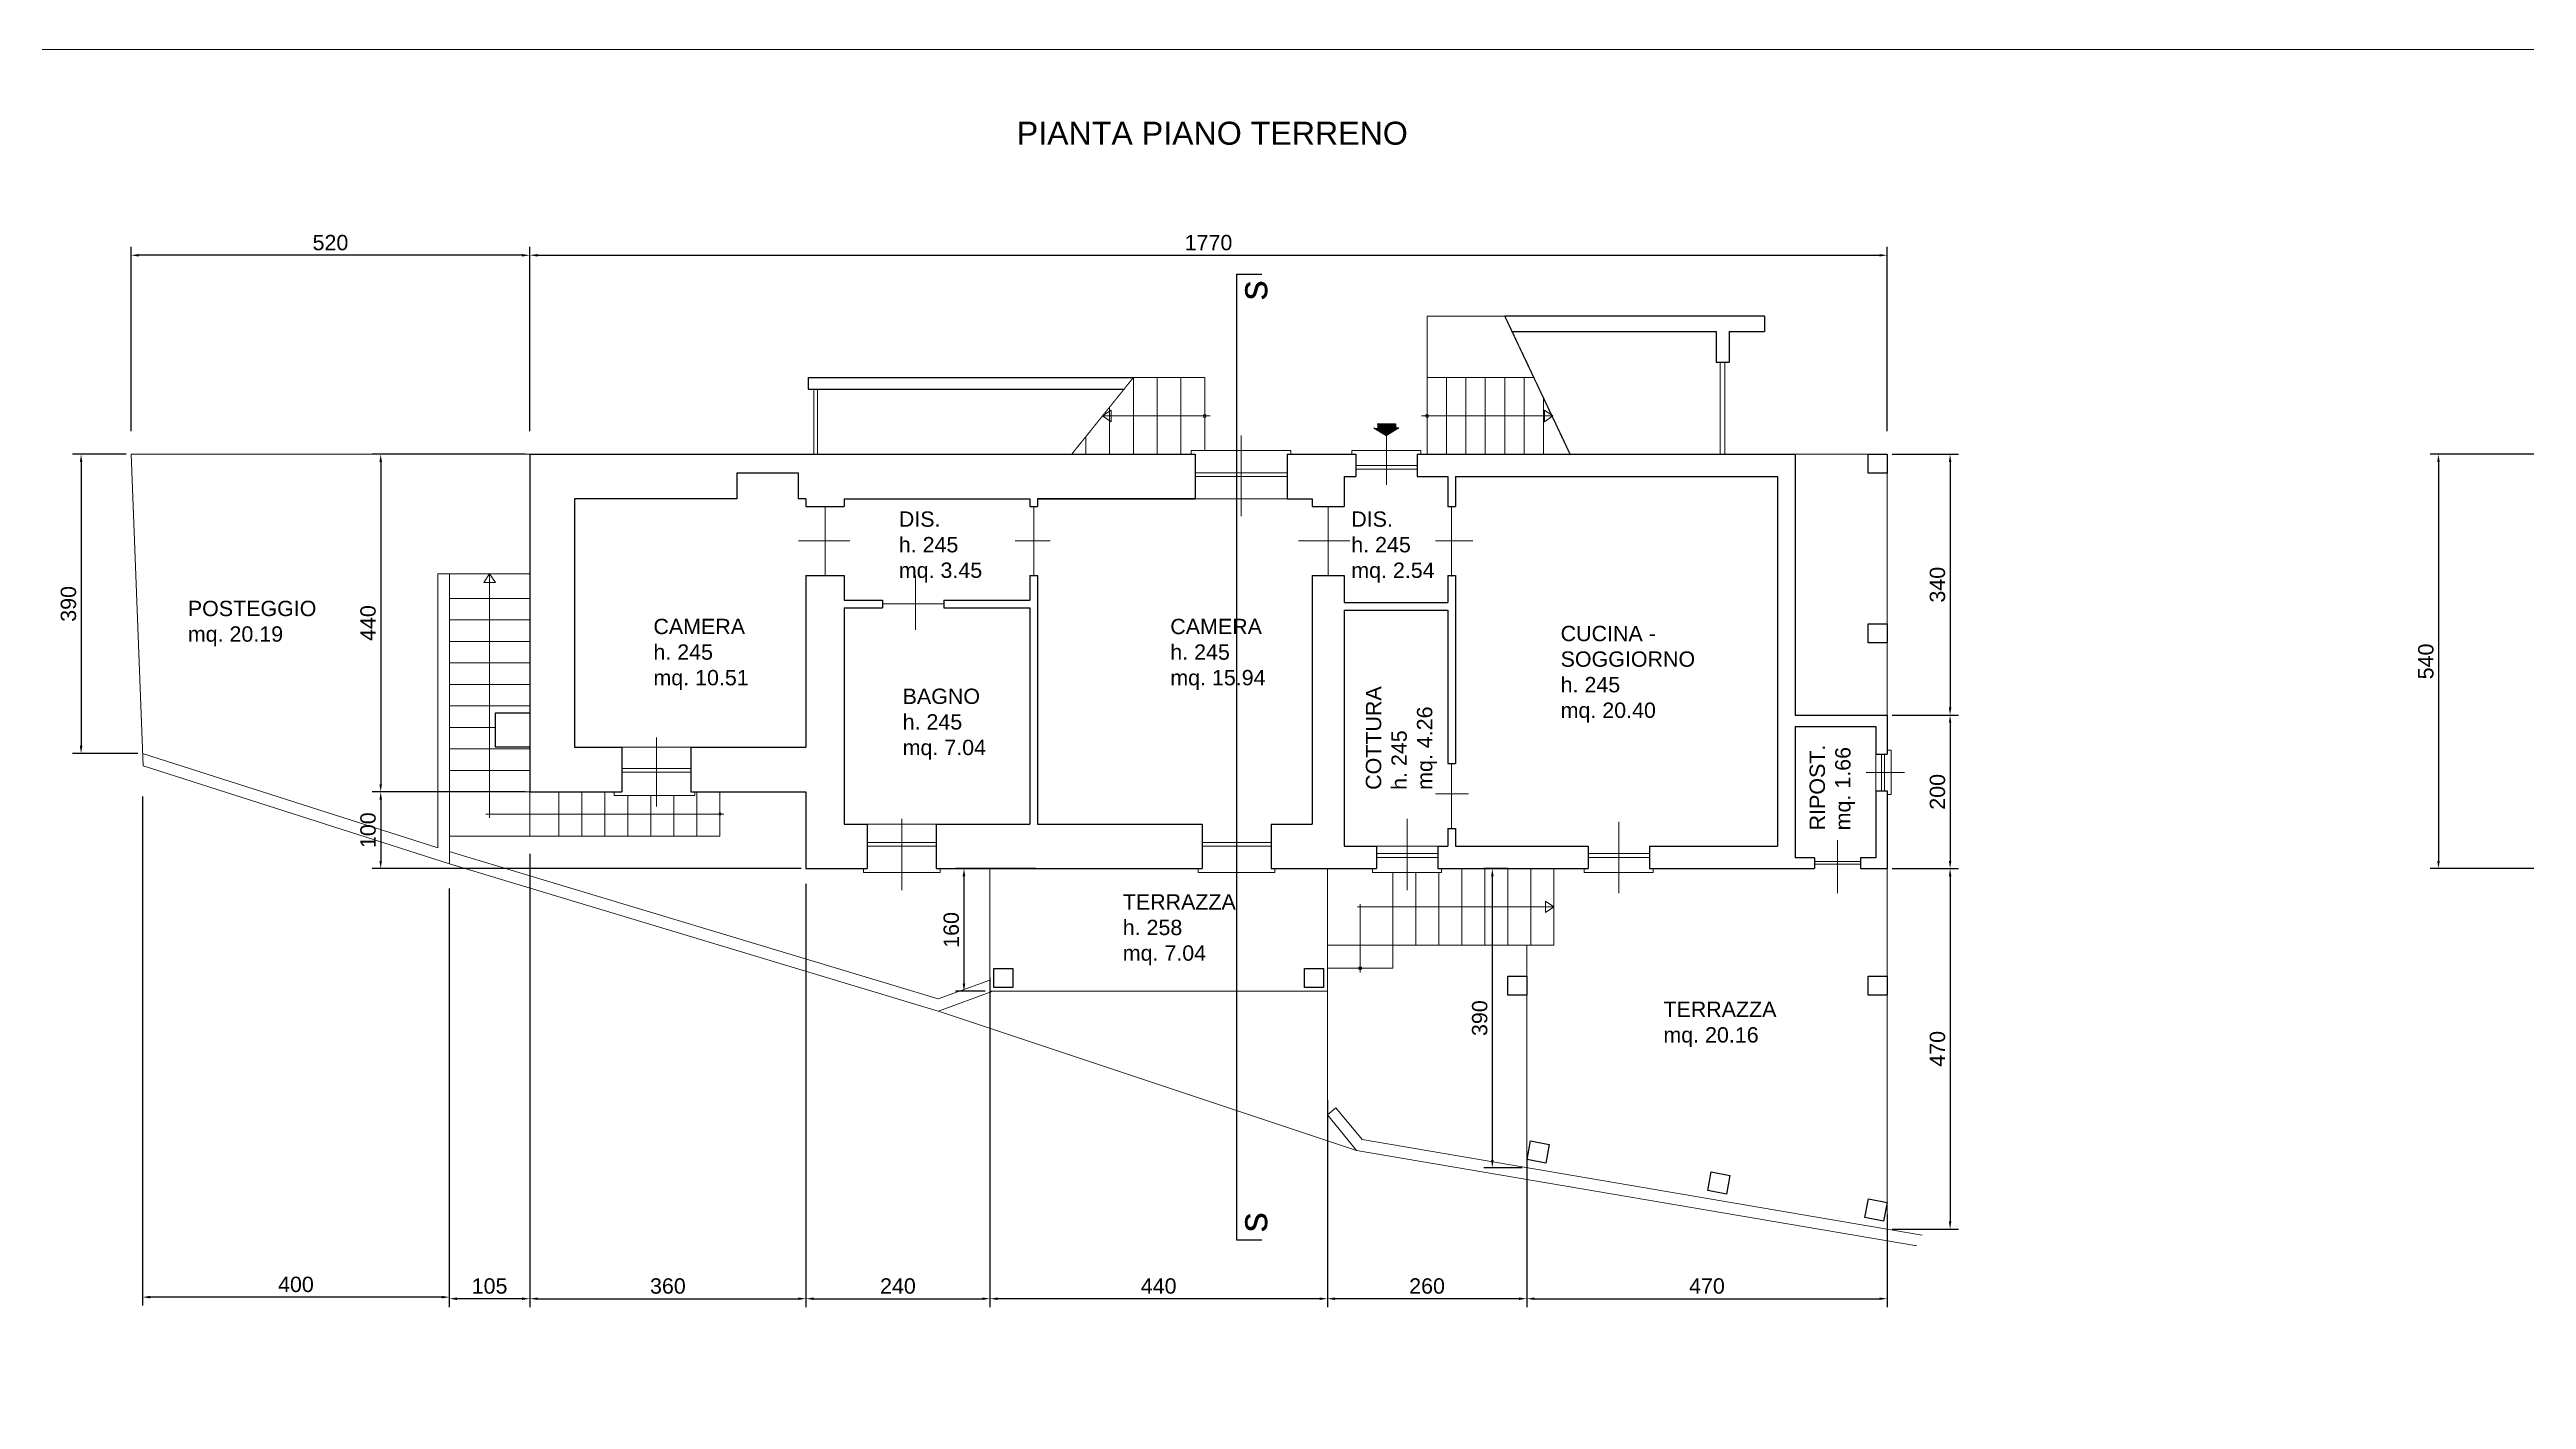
# Model space of a CAD drawing. Header units: millimetres. Extents: x -2768 to 386734, y -140 to 258833.
# Drawn here: x 182165 to 214464, y 153931 to 171528 of the extents above; entities that cross this region are included whole.
import ezdxf

# ---------------------------------------------------------------- set-up
doc = ezdxf.new("R2010")
doc.units = ezdxf.units.MM
doc.header["$PDMODE"] = 32
for name, pattern in [('CENTER', [50.8, 31.75, -6.35, 6.35, -6.35]), ('HIDDEN', [9.525, 6.35, -3.175]), ('punto linea', [30, 24, -3, 0, -3]), ('TRATTOPUNTO', [1, 0.5, -0.25, 0, -0.25])]:
    doc.linetypes.add(name, pattern=pattern)
for name, color, linetype, lineweight in [('linea punto 100', 7, 'TRATTOPUNTO', 5), ('parapetto', 251, 'Continuous', 9), ('rilievo', 7, 'Continuous', 25), ('VARIE', 4, 'Continuous', 13)]:
    doc.layers.add(name, color=color, linetype=linetype, lineweight=lineweight)
doc.styles.add('Annotativa', font='arial.ttf')
doc.styles.get("Standard").update_dxf_attribs({"font": 'arial.ttf'})
doc.dimstyles.new('Annotativa', dxfattribs={"dimscale": 0, "dimtxt": 2.5, "dimasz": 2.5, "dimexe": 1.25, "dimexo": 0.625, "dimtad": 1, "dimtxsty": 'Standard', "dimcen": 2.5, "dimadec": 0, "dimazin": 0, "dimtfac": 1, "dimtmove": 0, "dimatfit": 3, "dimfxl": 1, "dimarcsym": 0})

# ---------------------------------------------------------------- blocks, each defined once
blk = doc.blocks.new('freccia')
at = {"layer": 'rilievo', "lineweight": 13, "ltscale": 0.13}
h = blk.add_hatch(color=254, dxfattribs=at)
h.dxf.hatch_style = 1
h.paths.add_polyline_path([(40478, 1812), (40314, 1714), (40358, 1714), (40358, 1661), (40598, 1661), (40598, 1714), (40641, 1714)])
blk = doc.blocks.new('*D399')
at = {"layer": 'Defpoints', "color": 0}
for p in [(206128, 160852), (206128, 156152), (206948, 156152)]:
    blk.add_point(p, dxfattribs=at)
at = {"layer": 'VARIE', "color": 0, "lineweight": -2, "ltscale": 0.13}
for p, q in [((206191, 160852), (207058, 160852)), ((206948, 160752), (206948, 156252)), ((206191, 156152), (207058, 156152))]:
    blk.add_line(p, q, dxfattribs=at)
at = {"layer": 'VARIE', "color": 0}
for points in [[(206965, 160752), (206932, 160752), (206948, 160852)], [(206932, 156252), (206965, 156252), (206948, 156152)]]:
    blk.add_solid(points, dxfattribs=at)
at = {"layer": 'VARIE', "color": 0, "linetype": 'ByBlock', "lineweight": 9, "ltscale": 0.13, "insert": (206784, 158502), "char_height": 200, "attachment_point": 5, "rotation": 90}
blk.add_mtext('470', dxfattribs=at)
blk = doc.blocks.new('*D466')
at = {"layer": 'Defpoints', "color": 0}
for p in [(215073, 166252), (213317, 160852), (215073, 160852)]:
    blk.add_point(p, dxfattribs=at)
at = {"layer": 'VARIE', "color": 0, "lineweight": -2, "ltscale": 0.13}
for p, q in [((215011, 166252), (213207, 166252)), ((213317, 166152), (213317, 160952)), ((215011, 160852), (213207, 160852))]:
    blk.add_line(p, q, dxfattribs=at)
at = {"layer": 'VARIE', "color": 0}
for points in [[(213334, 166152), (213300, 166152), (213317, 166252)], [(213300, 160952), (213334, 160952), (213317, 160852)]]:
    blk.add_solid(points, dxfattribs=at)
at = {"layer": 'VARIE', "color": 0, "linetype": 'ByBlock', "lineweight": 9, "ltscale": 0.13, "insert": (213153, 163552), "char_height": 200, "attachment_point": 5, "rotation": 90}
blk.add_mtext('540', dxfattribs=at)
blk = doc.blocks.new('*D547')
at = {"layer": 'Defpoints', "color": 0}
for p in [(206128, 162852), (206191, 160852), (206948, 160852)]:
    blk.add_point(p, dxfattribs=at)
at = {"layer": 'VARIE', "color": 0, "lineweight": -2, "ltscale": 0.13}
for p, q in [((206191, 162852), (207058, 162852)), ((206948, 162752), (206948, 160952)), ((206253, 160852), (207058, 160852))]:
    blk.add_line(p, q, dxfattribs=at)
at = {"layer": 'VARIE', "color": 0}
for points in [[(206965, 162752), (206932, 162752), (206948, 162852)], [(206932, 160952), (206965, 160952), (206948, 160852)]]:
    blk.add_solid(points, dxfattribs=at)
at = {"layer": 'VARIE', "color": 0, "linetype": 'ByBlock', "lineweight": 9, "ltscale": 0.13, "insert": (206784, 161852), "char_height": 200, "attachment_point": 5, "rotation": 90}
blk.add_mtext('200', dxfattribs=at)
blk = doc.blocks.new('*D549')
at = {"layer": 'Defpoints', "color": 0}
for p in [(206128, 166252), (206191, 162852), (206948, 162852)]:
    blk.add_point(p, dxfattribs=at)
at = {"layer": 'VARIE', "color": 0, "lineweight": -2, "ltscale": 0.13}
for p, q in [((206191, 166252), (207058, 166252)), ((206948, 166152), (206948, 162952)), ((206253, 162852), (207058, 162852))]:
    blk.add_line(p, q, dxfattribs=at)
at = {"layer": 'VARIE', "color": 0}
for points in [[(206965, 166152), (206932, 166152), (206948, 166252)], [(206932, 162952), (206965, 162952), (206948, 162852)]]:
    blk.add_solid(points, dxfattribs=at)
at = {"layer": 'VARIE', "color": 0, "linetype": 'ByBlock', "lineweight": 9, "ltscale": 0.13, "insert": (206784, 164552), "char_height": 200, "attachment_point": 5, "rotation": 90}
blk.add_mtext('340', dxfattribs=at)
blk = doc.blocks.new('*D578')
at = {"layer": 'Defpoints', "color": 0}
for p in [(201428, 157206), (206128, 156406), (206128, 155244)]:
    blk.add_point(p, dxfattribs=at)
at = {"layer": 'VARIE', "color": 0, "lineweight": -2, "ltscale": 0.13}
for p, q in [((201428, 157144), (201428, 155134)), ((206128, 156344), (206128, 155134)), ((201528, 155244), (206028, 155244))]:
    blk.add_line(p, q, dxfattribs=at)
at = {"layer": 'VARIE', "color": 0}
for points in [[(201528, 155261), (201528, 155228), (201428, 155244)], [(206028, 155228), (206028, 155261), (206128, 155244)]]:
    blk.add_solid(points, dxfattribs=at)
at = {"layer": 'VARIE', "color": 0, "linetype": 'ByBlock', "lineweight": 9, "ltscale": 0.13, "insert": (203778, 155409), "char_height": 200, "attachment_point": 5}
blk.add_mtext('470', dxfattribs=at)
blk = doc.blocks.new('*D580')
at = {"layer": 'Defpoints', "color": 0}
for p in [(198828, 157895), (201428, 157206), (198828, 155244)]:
    blk.add_point(p, dxfattribs=at)
at = {"layer": 'VARIE', "color": 0, "lineweight": -2, "ltscale": 0.13}
for p, q in [((198828, 157833), (198828, 155134)), ((201428, 157144), (201428, 155134)), ((201328, 155244), (198928, 155244))]:
    blk.add_line(p, q, dxfattribs=at)
at = {"layer": 'VARIE', "color": 0}
for points in [[(198928, 155261), (198928, 155228), (198828, 155244)], [(201328, 155228), (201328, 155261), (201428, 155244)]]:
    blk.add_solid(points, dxfattribs=at)
at = {"layer": 'VARIE', "color": 0, "linetype": 'ByBlock', "lineweight": 9, "ltscale": 0.13, "insert": (200128, 155409), "char_height": 200, "attachment_point": 5}
blk.add_mtext('260', dxfattribs=at)
blk = doc.blocks.new('*D582')
at = {"layer": 'Defpoints', "color": 0}
for p in [(194428, 159493), (198828, 157833), (194428, 155244)]:
    blk.add_point(p, dxfattribs=at)
at = {"layer": 'VARIE', "color": 0, "lineweight": -2, "ltscale": 0.13}
for p, q in [((194428, 159430), (194428, 155134)), ((198828, 157770), (198828, 155134)), ((198728, 155244), (194528, 155244))]:
    blk.add_line(p, q, dxfattribs=at)
at = {"layer": 'VARIE', "color": 0}
for points in [[(194528, 155261), (194528, 155228), (194428, 155244)], [(198728, 155228), (198728, 155261), (198828, 155244)]]:
    blk.add_solid(points, dxfattribs=at)
at = {"layer": 'VARIE', "color": 0, "linetype": 'ByBlock', "lineweight": 9, "ltscale": 0.13, "insert": (196628, 155409), "char_height": 200, "attachment_point": 5}
blk.add_mtext('440', dxfattribs=at)
blk = doc.blocks.new('*D584')
at = {"layer": 'Defpoints', "color": 0}
for p in [(192028, 160716), (194428, 159430), (194428, 155244)]:
    blk.add_point(p, dxfattribs=at)
at = {"layer": 'VARIE', "color": 0, "lineweight": -2, "ltscale": 0.13}
for p, q in [((192028, 160653), (192028, 155134)), ((194428, 159368), (194428, 155134)), ((192128, 155244), (194328, 155244))]:
    blk.add_line(p, q, dxfattribs=at)
at = {"layer": 'VARIE', "color": 0}
for points in [[(192128, 155261), (192128, 155228), (192028, 155244)], [(194328, 155228), (194328, 155261), (194428, 155244)]]:
    blk.add_solid(points, dxfattribs=at)
at = {"layer": 'VARIE', "color": 0, "linetype": 'ByBlock', "lineweight": 9, "ltscale": 0.13, "insert": (193228, 155409), "char_height": 200, "attachment_point": 5}
blk.add_mtext('240', dxfattribs=at)
blk = doc.blocks.new('*D576')
at = {"layer": 'Defpoints', "color": 0}
for p in [(188428, 157855), (192028, 156792), (192028, 155244)]:
    blk.add_point(p, dxfattribs=at)
at = {"layer": 'VARIE', "color": 0, "lineweight": -2, "ltscale": 0.13}
for p, q in [((188428, 157792), (188428, 155134)), ((192028, 156730), (192028, 155134)), ((188528, 155244), (191928, 155244))]:
    blk.add_line(p, q, dxfattribs=at)
at = {"layer": 'VARIE', "color": 0}
for points in [[(188528, 155261), (188528, 155228), (188428, 155244)], [(191928, 155228), (191928, 155261), (192028, 155244)]]:
    blk.add_solid(points, dxfattribs=at)
at = {"layer": 'VARIE', "color": 0, "linetype": 'ByBlock', "lineweight": 9, "ltscale": 0.13, "insert": (190228, 155409), "char_height": 200, "attachment_point": 5}
blk.add_mtext('360', dxfattribs=at)
blk = doc.blocks.new('*D574')
at = {"layer": 'Defpoints', "color": 0}
for p in [(188428, 161105), (187378, 156917), (187378, 155244)]:
    blk.add_point(p, dxfattribs=at)
at = {"layer": 'VARIE', "color": 0, "lineweight": -2, "ltscale": 0.13}
for p, q in [((188428, 161042), (188428, 155134)), ((187378, 156855), (187378, 155134)), ((188328, 155244), (187478, 155244))]:
    blk.add_line(p, q, dxfattribs=at)
at = {"layer": 'VARIE', "color": 0}
for points in [[(187478, 155261), (187478, 155228), (187378, 155244)], [(188328, 155228), (188328, 155261), (188428, 155244)]]:
    blk.add_solid(points, dxfattribs=at)
at = {"layer": 'VARIE', "color": 0, "linetype": 'ByBlock', "lineweight": 9, "ltscale": 0.13, "insert": (187903, 155409), "char_height": 200, "attachment_point": 5}
blk.add_mtext('105', dxfattribs=at)
blk = doc.blocks.new('*D572')
at = {"layer": 'Defpoints', "color": 0}
for p in [(183378, 161855), (187378, 160655), (183378, 155265)]:
    blk.add_point(p, dxfattribs=at)
at = {"layer": 'VARIE', "color": 0, "lineweight": -2, "ltscale": 0.13}
for p, q in [((183378, 161792), (183378, 155155)), ((187378, 160592), (187378, 155155)), ((187278, 155265), (183478, 155265))]:
    blk.add_line(p, q, dxfattribs=at)
at = {"layer": 'VARIE', "color": 0}
for points in [[(183478, 155282), (183478, 155248), (183378, 155265)], [(187278, 155248), (187278, 155282), (187378, 155265)]]:
    blk.add_solid(points, dxfattribs=at)
at = {"layer": 'VARIE', "color": 0, "linetype": 'ByBlock', "lineweight": 9, "ltscale": 0.13, "insert": (185378, 155430), "char_height": 200, "attachment_point": 5}
blk.add_mtext('400', dxfattribs=at)
blk = doc.blocks.new('*D566')
at = {"layer": 'Defpoints', "color": 0}
for p in [(183228, 168847), (183228, 166491), (188428, 166491)]:
    blk.add_point(p, dxfattribs=at)
at = {"layer": 'VARIE', "color": 0, "lineweight": -2, "ltscale": 0.13}
for p, q in [((183228, 166553), (183228, 168957)), ((188428, 166553), (188428, 168957)), ((188328, 168847), (183328, 168847))]:
    blk.add_line(p, q, dxfattribs=at)
at = {"layer": 'VARIE', "color": 0}
for points in [[(183328, 168863), (183328, 168830), (183228, 168847)], [(188328, 168830), (188328, 168863), (188428, 168847)]]:
    blk.add_solid(points, dxfattribs=at)
at = {"layer": 'VARIE', "color": 0, "linetype": 'ByBlock', "lineweight": 9, "ltscale": 0.13, "insert": (185828, 169011), "char_height": 200, "attachment_point": 5}
blk.add_mtext('520', dxfattribs=at)
blk = doc.blocks.new('*D564')
at = {"layer": 'Defpoints', "color": 0}
for p in [(206128, 168847), (188428, 166553), (206128, 166491)]:
    blk.add_point(p, dxfattribs=at)
at = {"layer": 'VARIE', "color": 0, "lineweight": -2, "ltscale": 0.13}
for p, q in [((188428, 166616), (188428, 168957)), ((206128, 166553), (206128, 168957)), ((188528, 168847), (206028, 168847))]:
    blk.add_line(p, q, dxfattribs=at)
at = {"layer": 'VARIE', "color": 0}
for points in [[(188528, 168863), (188528, 168830), (188428, 168847)], [(206028, 168830), (206028, 168863), (206128, 168847)]]:
    blk.add_solid(points, dxfattribs=at)
at = {"layer": 'VARIE', "color": 0, "linetype": 'ByBlock', "lineweight": 9, "ltscale": 0.13, "insert": (197278, 169011), "char_height": 200, "attachment_point": 5}
blk.add_mtext('1770', dxfattribs=at)
blk = doc.blocks.new('*D588')
at = {"layer": 'Defpoints', "color": 0}
for p in [(201248, 160852), (200979, 156952), (201428, 156952)]:
    blk.add_point(p, dxfattribs=at)
at = {"layer": 'VARIE', "color": 0, "lineweight": -2, "ltscale": 0.13}
for p, q in [((201186, 160852), (200869, 160852)), ((200979, 160752), (200979, 157052)), ((201366, 156952), (200869, 156952))]:
    blk.add_line(p, q, dxfattribs=at)
at = {"layer": 'VARIE', "color": 0}
for points in [[(200996, 160752), (200963, 160752), (200979, 160852)], [(200963, 157052), (200996, 157052), (200979, 156952)]]:
    blk.add_solid(points, dxfattribs=at)
at = {"layer": 'VARIE', "color": 0, "linetype": 'ByBlock', "lineweight": 9, "ltscale": 0.13, "insert": (200815, 158902), "char_height": 200, "attachment_point": 5, "rotation": 90}
blk.add_mtext('390', dxfattribs=at)
blk = doc.blocks.new('*D586')
at = {"layer": 'Defpoints', "color": 0}
for p in [(195089, 160852), (194089, 159252), (194428, 159252)]:
    blk.add_point(p, dxfattribs=at)
at = {"layer": 'VARIE', "color": 0, "lineweight": -2, "ltscale": 0.13}
for p, q in [((195026, 160852), (193979, 160852)), ((194089, 160752), (194089, 159352)), ((194366, 159252), (193979, 159252))]:
    blk.add_line(p, q, dxfattribs=at)
at = {"layer": 'VARIE', "color": 0}
for points in [[(194106, 160752), (194072, 160752), (194089, 160852)], [(194072, 159352), (194106, 159352), (194089, 159252)]]:
    blk.add_solid(points, dxfattribs=at)
at = {"layer": 'VARIE', "color": 0, "linetype": 'ByBlock', "lineweight": 9, "ltscale": 0.13, "insert": (193924, 160052), "char_height": 200, "attachment_point": 5, "rotation": 90}
blk.add_mtext('160', dxfattribs=at)
blk = doc.blocks.new('*D568')
at = {"layer": 'Defpoints', "color": 0}
for p in [(188428, 166252), (186483, 161852), (188428, 161852)]:
    blk.add_point(p, dxfattribs=at)
at = {"layer": 'VARIE', "color": 0, "lineweight": -2, "ltscale": 0.13}
for p, q in [((188366, 166252), (186373, 166252)), ((186483, 166152), (186483, 161952)), ((188366, 161852), (186373, 161852))]:
    blk.add_line(p, q, dxfattribs=at)
at = {"layer": 'VARIE', "color": 0}
for points in [[(186500, 166152), (186467, 166152), (186483, 166252)], [(186467, 161952), (186500, 161952), (186483, 161852)]]:
    blk.add_solid(points, dxfattribs=at)
at = {"layer": 'VARIE', "color": 0, "linetype": 'ByBlock', "lineweight": 9, "ltscale": 0.13, "insert": (186319, 164052), "char_height": 200, "attachment_point": 5, "rotation": 90}
blk.add_mtext('440', dxfattribs=at)
blk = doc.blocks.new('*D570')
at = {"layer": 'Defpoints', "color": 0}
for p in [(188428, 161852), (186483, 160852), (192028, 160852)]:
    blk.add_point(p, dxfattribs=at)
at = {"layer": 'VARIE', "color": 0, "lineweight": -2, "ltscale": 0.13}
for p, q in [((188366, 161852), (186373, 161852)), ((186483, 161752), (186483, 160952)), ((191966, 160852), (186373, 160852))]:
    blk.add_line(p, q, dxfattribs=at)
at = {"layer": 'VARIE', "color": 0}
for points in [[(186500, 161752), (186467, 161752), (186483, 161852)], [(186467, 160952), (186500, 160952), (186483, 160852)]]:
    blk.add_solid(points, dxfattribs=at)
at = {"layer": 'VARIE', "color": 0, "linetype": 'ByBlock', "lineweight": 9, "ltscale": 0.13, "insert": (186319, 161352), "char_height": 200, "attachment_point": 5, "rotation": 90}
blk.add_mtext('100', dxfattribs=at)
blk = doc.blocks.new('*D591')
at = {"layer": 'Defpoints', "color": 0}
for p in [(183228, 166252), (182576, 162352), (183378, 162352)]:
    blk.add_point(p, dxfattribs=at)
at = {"layer": 'VARIE', "color": 0, "lineweight": -2, "ltscale": 0.13}
for p, q in [((183166, 166252), (182466, 166252)), ((182576, 166152), (182576, 162452)), ((183316, 162352), (182466, 162352))]:
    blk.add_line(p, q, dxfattribs=at)
at = {"layer": 'VARIE', "color": 0}
for points in [[(182593, 166152), (182560, 166152), (182576, 166252)], [(182560, 162452), (182593, 162452), (182576, 162352)]]:
    blk.add_solid(points, dxfattribs=at)
at = {"layer": 'VARIE', "color": 0, "linetype": 'ByBlock', "lineweight": 9, "ltscale": 0.13, "insert": (182412, 164302), "char_height": 200, "attachment_point": 5, "rotation": 90}
blk.add_mtext('390', dxfattribs=at)

msp = doc.modelspace()

# ---------------------------------------------------------------- linework, layer by layer
at = {"layer": 'linea punto 100', "linetype": 'punto linea', "ltscale": 0.13}
msp.add_line((196298.3, 167252.3), (195493, 166252.3), dxfattribs=at)
at = {"layer": 'parapetto', "linetype": 'HIDDEN', "ltscale": 0.13}
for p, q in [((204928.3, 166252.3), (206128.3, 166252.3)), ((206128.3, 166252.3), (206128.3, 162852.3))]:
    msp.add_line(p, q, dxfattribs=at)
at = {"layer": 'rilievo', "linetype": 'CENTER', "ltscale": 0.2}
for p, q in [((197643.7, 168598.8), (197643.7, 156014)), ((197643.7, 168598.8), (197975.2, 168598.8)), ((197643.7, 156014), (197975.2, 156014))]:
    msp.add_line(p, q, dxfattribs=at)
at = {"layer": 'rilievo', "linetype": 'punto linea', "ltscale": 0.13}
msp.add_line((201140.3, 168052.3), (201992.2, 166252.3), dxfattribs=at)
at = {"layer": 'rilievo', "linetype": 'ByBlock', "ltscale": 0.13}
for p, q in [((204528.3, 168052.3), (201140.3, 168052.3)), ((192058.3, 167252.3), (196298.3, 167252.3))]:
    msp.add_line(p, q, dxfattribs=at)
at = {"layer": 'rilievo', "ltscale": 0.13}
for p, q in [((204528.3, 168052.3), (204528.3, 167852.3)), ((204528.3, 168052.3), (204528.3, 167852.3)), ((201235, 167852.3), (203898.3, 167852.3)), ((203898.3, 167852.3), (203898.3, 167455.1)), ((204068.6, 167852.3), (204068.6, 167455.1)), ((204068.6, 167852.3), (204528.3, 167852.3)), ((203898.3, 167455.1), (204068.6, 167455.1)), ((192058.3, 167252.3), (192058.3, 167102.3)), ((192058.3, 167102.3), (196177.5, 167102.3)), ((199434.7, 166597.1), (199598.3, 166499)), ((199478.3, 166650.1), (199718.3, 166650.1)), ((199478.3, 166650.1), (199718.3, 166650.1)), ((199761.9, 166597.1), (199598.3, 166499)), ((199718.3, 166650.1), (199718.3, 166597.1)), ((199718.3, 166597.1), (199761.9, 166597.1)), ((188428.3, 166252.3), (188428.3, 161852.3)), ((188428.3, 166252.3), (191928.2, 166252.3)), ((188428.3, 166252.3), (188428.3, 161852.3)), ((191928.2, 166252.3), (197103.1, 166252.3)), ((197103.1, 166252.3), (197103.1, 165672.3)), ((198303.1, 166252.3), (198303.1, 165672.3)), ((198303.1, 166252.3), (199198.3, 166252.3)), ((199198.3, 166252.3), (199198.3, 165962.3)), ((199998.3, 166252.3), (199998.3, 165962.3)), ((199998.3, 166252.3), (204928.3, 166252.3)), ((204928.3, 166252.3), (204928.3, 162852.3)), ((191128.2, 166012.3), (191128.2, 165672.3)), ((191128.2, 166012.3), (191928.2, 166012.3)), ((191928.2, 166012.3), (191928.2, 165672.3)), ((199048.3, 165962.3), (199198.3, 165962.3)), ((199048.3, 165962.3), (199048.3, 165572.3)), ((199998.3, 165962.3), (200398.3, 165962.3)), ((200398.3, 165962.3), (200398.3, 165572.3)), ((200498.3, 165962.3), (200498.3, 165572.3)), ((200498.3, 165962.3), (204698.3, 165962.3)), ((204698.3, 165962.3), (204698.3, 161142.3)), ((189008.3, 165672.3), (189008.3, 162432.3)), ((191128.2, 165672.3), (189008.3, 165672.3)), ((192028.3, 165672.3), (191928.2, 165672.3)), ((192028.3, 165672.3), (192028.3, 165572.3)), ((192028.3, 165572.3), (192528.3, 165572.3)), ((192528.3, 165672.3), (192528.3, 165572.3)), ((192528.3, 165672.3), (194948.3, 165672.3)), ((194948.3, 165672.3), (194948.3, 165572.3)), ((194948.3, 165572.3), (195048.3, 165572.3)), ((195048.3, 165672.3), (195048.3, 165572.3)), ((195048.3, 165672.3), (197103.1, 165672.3)), ((195048.3, 165672.3), (197103.1, 165672.3)), ((197103.1, 165672.3), (195048.3, 165672.3)), ((195578.3, 165672.3), (195578.3, 165672.3)), ((198303.1, 165672.3), (198628.3, 165672.3)), ((198628.3, 165672.3), (198628.3, 165572.3)), ((198628.3, 165572.3), (199048.3, 165572.3)), ((198628.3, 165572.3), (198838.3, 165572.3)), ((200398.3, 165572.3), (200498.3, 165572.3)), ((192028.3, 164672.3), (192028.3, 162432.3)), ((192028.3, 164672.3), (192528.3, 164672.3)), ((192528.3, 164672.3), (192528.3, 164352.3)), ((194948.3, 164672.3), (195048.3, 164672.3)), ((194948.3, 164672.3), (194948.3, 164352.3)), ((195048.3, 164672.3), (195048.3, 161432.3)), ((198628.3, 164672.3), (198628.3, 161432.3)), ((198628.3, 164672.3), (199048.3, 164672.3)), ((199048.3, 164672.3), (199048.3, 164322.3)), ((200398.3, 164672.3), (200498.3, 164672.3)), ((200398.3, 164672.3), (200398.3, 164322.3)), ((200498.3, 164672.3), (200498.3, 162223.5)), ((192528.3, 164352.3), (193028.3, 164352.3)), ((192528.3, 164252.3), (193028.3, 164252.3)), ((192528.3, 164252.3), (192528.3, 161432.3)), ((193028.3, 164352.3), (193028.3, 164252.3)), ((193828.3, 164352.3), (193828.3, 164252.3)), ((193828.3, 164352.3), (194948.3, 164352.3)), ((193828.3, 164252.3), (194948.3, 164252.3)), ((194948.3, 164252.3), (194948.3, 161432.3)), ((199048.3, 164322.3), (200398.3, 164322.3)), ((199048.3, 164222.3), (200398.3, 164222.3)), ((199048.3, 164222.3), (199048.3, 161142.3)), ((200398.3, 164222.3), (200398.3, 162223.5)), ((187978.3, 162882.3), (188428.3, 162882.3)), ((187978.3, 162432.3), (187978.3, 162882.3)), ((187978.3, 162882.3), (188428.3, 162882.3)), ((204928.3, 162852.3), (206128.3, 162852.3)), ((206128.3, 162852.3), (206128.3, 162344.7)), ((204928.3, 162702.3), (205978.3, 162702.3)), ((204928.3, 162702.3), (204928.3, 160992.3)), ((205978.3, 162702.3), (205978.3, 162344.7)), ((188428.3, 162432.3), (187978.3, 162432.3)), ((188428.3, 162432.3), (187978.3, 162432.3)), ((189008.3, 162432.3), (189628.3, 162432.3)), ((189628.3, 162432.3), (189628.3, 161852.3)), ((190528.3, 162432.3), (190528.3, 161852.3)), ((190528.3, 162432.3), (192028.3, 162432.3)), ((200398.3, 162223.5), (200498.3, 162223.5)), ((205978.3, 162344.7), (206128.3, 162344.7)), ((188428.3, 161852.3), (189628.3, 161852.3)), ((190528.3, 161852.3), (192028.3, 161852.3)), ((192028.3, 161852.3), (192028.3, 160852.3)), ((205978.3, 161866.4), (206128.3, 161866.4)), ((205978.3, 161866.4), (205978.3, 160992.3)), ((205978.3, 161866.4), (205978.3, 160992.3)), ((206128.3, 161866.4), (206128.3, 160852.3)), ((192528.3, 161432.3), (192828.3, 161432.3)), ((192828.3, 161432.3), (192828.3, 160852.3)), ((193728.3, 161432.3), (193728.3, 160852.3)), ((193728.3, 161432.3), (194948.3, 161432.3)), ((195048.3, 161432.3), (197193.7, 161432.3)), ((197193.7, 161432.3), (197193.7, 160852.3)), ((198093.7, 161432.3), (198093.7, 160852.3)), ((198093.7, 161432.3), (198628.3, 161432.3)), ((200398.3, 161373.5), (200498.3, 161373.5)), ((200398.3, 161373.5), (200398.3, 161142.3)), ((200498.3, 161373.5), (200498.3, 161142.3)), ((192028.3, 160852.3), (192828.3, 160852.3)), ((193728.3, 160852.3), (197193.7, 160852.3)), ((198093.7, 160852.3), (199468.3, 160852.3)), ((199048.3, 161142.3), (199468.3, 161142.3)), ((199068.3, 161142.3), (199468.3, 161142.3)), ((199068.3, 160852.3), (199468.3, 160852.3)), ((199468.3, 161142.3), (199468.3, 160852.3)), ((200268.3, 161142.3), (200268.3, 160852.3)), ((200268.3, 161142.3), (200398.3, 161142.3)), ((200268.3, 161142.3), (200398.3, 161142.3)), ((200268.3, 160852.3), (202228.3, 160852.3)), ((200268.3, 160852.3), (202228.3, 160852.3)), ((200268.3, 160852.3), (202228.3, 160852.3)), ((200498.3, 161142.3), (202228.3, 161142.3)), ((200498.3, 161142.3), (202228.3, 161142.3)), ((201428.3, 160852.3), (201428.3, 160852.3)), ((202128.3, 161142.3), (202228.3, 161142.3)), ((202228.3, 161142.3), (202228.3, 160852.3)), ((203028.3, 161142.3), (203028.3, 160852.3)), ((203028.3, 161142.3), (203463.9, 161142.3)), ((203028.3, 161142.3), (204698.3, 161142.3)), ((203028.3, 161092.3), (203028.3, 160852.3)), ((203028.3, 160852.3), (203763.3, 160852.3)), ((203028.3, 160852.3), (205178.3, 160852.3)), ((205178.3, 160992.3), (204928.3, 160992.3)), ((205178.3, 160992.3), (205178.3, 160852.3)), ((205778.3, 160992.3), (205778.3, 160852.3)), ((205978.3, 160992.3), (205778.3, 160992.3)), ((205778.3, 160852.3), (206128.3, 160852.3))]:
    msp.add_line(p, q, dxfattribs=at)
for points in [[(205880.8, 166004.8), (205880.8, 166252.3), (206128.3, 166252.3), (206128.3, 166004.8)], [(205880.8, 163794.3), (205880.8, 164041.8), (206128.3, 164041.8), (206128.3, 163794.3)], [(194478.3, 159302.3), (194478.3, 159549.7), (194725.8, 159549.7), (194725.8, 159302.3)], [(198530.8, 159302.3), (198530.8, 159549.7), (198778.3, 159549.7), (198778.3, 159302.3)], [(201180.8, 159202.3), (201180.8, 159449.7), (201428.3, 159449.7), (201428.3, 159202.3)], [(205880.8, 159202.3), (205880.8, 159449.7), (206128.3, 159449.7), (206128.3, 159202.3)], [(201720.8, 157256.6), (201674.7, 157013.4), (201431.6, 157059.4), (201477.6, 157302.6)], [(204077.6, 156851.4), (204031.5, 156608.3), (203788.3, 156654.3), (203834.4, 156897.5)], [(206127.9, 156498.4), (206081.9, 156255.2), (205838.7, 156301.3), (205884.8, 156544.4)]]:
    msp.add_lwpolyline(points, close=True, dxfattribs=at)
at = {"layer": 'VARIE', "ltscale": 0.13}
for p, q in [((200128.3, 168052.3), (201140.3, 168052.3)), ((200128.3, 168052.3), (200128.3, 167252.3)), ((203951.8, 167455.1), (203951.8, 166252.3)), ((204009.9, 167455.1), (204009.9, 166252.3)), ((192130, 166252.3), (192130, 167102.3)), ((192180, 166252.3), (192180, 167102.3)), ((196298.3, 167252.3), (196298.3, 166252.3)), ((196298.3, 167252.3), (197228.3, 167252.3)), ((196608.3, 167252.3), (196608.3, 166252.3)), ((196918.3, 167252.3), (196918.3, 166252.3)), ((197228.3, 167252.3), (197228.3, 166302.3)), ((200128.3, 167252.3), (200128.3, 166252.3)), ((200128.3, 167252.3), (201518.9, 167252.3)), ((200381.3, 167252.3), (200381.3, 166252.3)), ((200634.3, 167252.3), (200634.3, 166252.3)), ((200887.3, 167252.3), (200887.3, 166252.3)), ((201140.3, 167252.3), (201140.3, 166252.3)), ((201393.3, 167252.3), (201393.3, 166252.3)), ((195895.7, 166752.3), (196006.6, 166827.2)), ((197300.1, 166752.3), (195895.7, 166752.3)), ((195895.7, 166752.3), (196006.6, 166677.3)), ((195988.3, 166867.3), (195988.3, 166252.3)), ((196006.6, 166827.2), (196006.6, 166752.3)), ((196006.6, 166677.3), (196006.6, 166752.3)), ((200056.5, 166752.3), (201769.6, 166752.3)), ((201646.3, 166983.1), (201646.3, 166252.3)), ((201769.6, 166752.3), (201658.6, 166827.2)), ((201658.6, 166827.2), (201658.6, 166752.3)), ((201769.6, 166752.3), (201658.6, 166677.3)), ((201658.6, 166677.3), (201658.6, 166752.3)), ((195678.3, 166482.3), (195678.3, 166252.3)), ((197703.1, 165447.5), (197703.1, 166499)), ((199598.3, 165852.9), (199598.3, 166499)), ((199598.3, 165852.9), (199598.3, 166499)), ((188428.3, 166252.3), (183228.3, 166252.3)), ((183384.4, 162192.8), (183228.3, 166252.3)), ((188428.3, 166252.3), (183228.3, 166252.3)), ((198353.1, 166302.3), (197053.1, 166302.3)), ((200048.3, 166302.3), (199148.3, 166302.3)), ((199198.3, 166107.3), (199998.3, 166107.3)), ((199198.3, 166057.3), (199998.3, 166057.3)), ((197103.1, 166012.3), (198303.1, 166012.3)), ((197103.1, 165962.3), (198303.1, 165962.3)), ((192278.3, 165572.3), (192278.3, 164672.3)), ((194998.3, 165572.3), (194998.3, 164672.3)), ((197103.1, 165672.3), (198303.1, 165672.3)), ((198838.3, 165572.3), (198838.3, 164672.3)), ((200448.3, 165572.3), (200448.3, 164661.3)), ((191930.3, 165122.3), (192602.3, 165122.3)), ((195212.7, 165122.3), (194758.5, 165122.3)), ((198450.3, 165122.3), (199122.3, 165122.3)), ((200236.3, 165122.3), (200726.1, 165122.3)), ((188428.3, 164692.3), (187228.3, 164692.3)), ((187228.3, 161120.3), (187228.3, 164692.3)), ((187378.3, 161272.4), (187378.3, 164692.3)), ((188428.3, 164692.3), (187378.3, 164692.3)), ((187378.3, 161272.4), (187378.3, 164692.3)), ((187903.3, 164692.3), (187828.3, 164581.3)), ((187828.3, 164581.3), (187903.3, 164581.3)), ((187903.3, 161512.3), (187903.3, 164692.3)), ((187903.3, 164692.3), (187978.3, 164581.3)), ((187978.3, 164581.3), (187903.3, 164581.3)), ((193458.4, 164672.3), (193458.4, 163962.2)), ((188428.3, 164372.3), (187378.3, 164372.3)), ((188428.3, 164092.3), (187378.3, 164092.3)), ((193028.3, 164302.3), (193828.3, 164302.3)), ((187378.3, 161272.4), (187378.3, 163912.3)), ((187378.3, 160914.8), (187378.3, 163912.3)), ((188428.3, 163812.3), (187378.3, 163812.3)), ((188428.3, 163532.3), (187378.3, 163532.3)), ((188428.3, 163252.3), (187378.3, 163252.3)), ((188428.3, 162972.3), (187378.3, 162972.3)), ((187978.3, 162692.3), (187378.3, 162692.3)), ((190078.3, 162560), (190078.3, 161660.1)), ((183378.3, 162352.3), (183378.3, 162352.3)), ((183378.3, 162352.3), (187228.3, 161120.3)), ((183384.4, 162192.8), (187378.3, 160914.8)), ((188428.3, 162412.3), (187378.3, 162412.3)), ((189628.3, 162432.3), (190528.3, 162432.3)), ((189628.3, 162157.6), (190528.3, 162157.6)), ((200448.3, 162223.5), (200448.3, 161373.5)), ((205978.3, 162344.7), (205978.3, 161866.4)), ((206053.3, 162344.7), (206053.3, 161866.4)), ((206091.5, 162344.7), (206091.5, 161866.4)), ((206178.3, 162394.7), (206178.3, 161816.4)), ((188428.3, 162132.3), (187378.3, 162132.3)), ((188428.3, 161852.3), (187378.3, 161852.3)), ((188428.3, 161852.3), (187378.3, 161852.3)), ((188428.3, 161852.3), (187378.3, 161852.3)), ((188428.3, 161272.3), (188428.3, 161852.3)), ((188428.3, 161272.3), (188428.3, 161852.3)), ((188806.7, 161272.3), (188806.7, 161852.3)), ((189106.7, 161272.3), (189106.7, 161852.3)), ((189406.7, 161272.3), (189406.7, 161852.3)), ((189628.3, 162107.6), (190528.3, 162107.6)), ((190606.7, 161272.3), (190606.7, 161852.3)), ((190606.7, 161272.3), (190606.7, 161852.3)), ((190906.7, 161272.3), (190906.7, 161852.3)), ((200236.3, 161824), (200668.9, 161824)), ((206353.3, 162105.5), (205853.3, 162105.5)), ((190956.7, 161562.3), (187853.3, 161562.3)), ((187903.3, 161562.3), (187903.3, 161562.3)), ((187903.3, 161562.3), (187903.3, 161562.3)), ((190028.3, 161802.3), (189528.3, 161802.3)), ((189706.7, 161272.3), (189706.7, 161802.3)), ((190478.3, 161802.3), (189728.3, 161802.3)), ((190006.7, 161272.3), (190006.7, 161802.3)), ((190306.7, 161272.3), (190306.7, 161802.3)), ((193278.3, 161500.5), (193278.3, 160571.7)), ((197643.7, 161500.5), (197643.7, 160571.7)), ((199868.3, 161500.5), (199868.3, 160571.7)), ((190906.7, 161272.3), (187378.3, 161272.3)), ((192828.3, 161432.3), (193728.3, 161432.3)), ((192828.3, 161192.3), (193728.3, 161192.3)), ((197193.7, 161192.3), (198093.7, 161192.3)), ((202628.3, 161461.7), (202628.3, 160532.9)), ((205478.3, 161220.7), (205478.3, 160532.9)), ((187375.9, 161073), (193752, 159152)), ((187378.3, 160914.8), (193754.4, 158993.7)), ((192828.3, 161142.3), (193728.3, 161142.3)), ((194428.3, 160852.3), (194428.3, 159252.3)), ((197193.7, 161142.3), (198093.7, 161142.3)), ((198828.3, 160852.3), (198828.3, 159252.3)), ((199468.3, 161142.3), (200268.3, 161142.3)), ((199468.3, 161047.3), (200268.3, 161047.3)), ((199468.3, 160997.3), (200268.3, 160997.3)), ((200583.2, 160852.3), (200583.2, 159852.3)), ((200883.2, 160852.3), (200883.2, 159852.3)), ((201183.2, 160852.3), (201183.2, 159852.3)), ((201483.2, 160852.3), (201483.2, 159852.3)), ((201783.2, 160852.3), (201783.2, 159852.3)), ((202228.3, 161047.3), (203028.3, 161047.3)), ((202228.3, 160997.3), (203028.3, 160997.3)), ((205178.3, 160942.9), (205778.3, 160942.9)), ((205178.3, 160908.9), (205778.3, 160908.9)), ((206128.3, 156152.3), (206128.3, 160852.3)), ((193678.3, 160802.3), (192928.3, 160802.3)), ((198043.7, 160802.3), (197293.7, 160802.3)), ((200318.3, 160802.3), (199568.3, 160802.3)), ((199683.2, 160802.3), (199683.2, 159552.5)), ((199983.2, 160802.3), (199983.2, 159852.3)), ((200283.2, 160802.3), (200283.2, 159852.3)), ((203078.3, 160802.3), (202328.3, 160802.3)), ((199219.6, 160352.3), (201783.2, 160352.3)), ((199255.8, 159497.7), (199255.8, 160387.7)), ((201783.2, 160352.3), (201672.3, 160427.2)), ((201672.3, 160427.2), (201672.3, 160352.3)), ((201783.2, 160352.3), (201672.3, 160277.3)), ((201672.3, 160277.3), (201672.3, 160352.3)), ((198828.3, 159852.3), (201428.3, 159852.3)), ((201428.3, 159852.3), (201428.3, 156952.3)), ((201428.3, 159852.3), (201783.2, 159852.3)), ((194428.3, 159398.6), (193752, 159152)), ((194464.9, 159252.3), (193756.5, 158994)), ((194428.3, 159252.3), (198828.3, 159252.3)), ((199683.2, 159552.5), (198828.3, 159552.5)), ((198828.3, 159252.3), (198828.3, 157641.4)), ((193756.5, 158994), (199209.4, 157177.8)), ((193756.5, 158994), (199209.4, 157177.8)), ((198828.3, 157641.4), (198939, 157732.4)), ((198828.3, 157641.4), (199209.4, 157177.8)), ((198939, 157732.4), (199279.7, 157318)), ((199279.7, 157318), (206583.6, 156074.8)), ((199209.4, 157177.8), (206513.3, 155934.6))]:
    msp.add_line(p, q, dxfattribs=at)
at = {"layer": 'VARIE', "linetype": 'Continuous', "lineweight": 13, "ltscale": 0.13}
msp.add_lwpolyline([(154416.5, 114715), (234767.1, 114715), (234767.1, 171528.5), (154416.5, 171528.5)], close=True, dxfattribs=at)
at = {"layer": 'VARIE', "ltscale": 0.13}
for points in [[(197103.1, 166252.3), (197053.1, 166252.3), (197053.1, 166302.3), (197053.1, 166302.3)], [(198303.1, 166252.3), (198353.1, 166252.3), (198353.1, 166302.3), (198353.1, 166302.3)], [(199198.3, 166252.3), (199148.3, 166252.3), (199148.3, 166302.3), (199148.3, 166302.3)], [(200048.3, 166252.3), (200048.3, 166252.3), (200048.3, 166302.3), (200048.3, 166302.3)], [(206128.3, 162344.7), (206128.3, 162394.7), (206178.3, 162394.7), (206178.3, 162394.7)], [(189578.3, 161852.3), (189528.3, 161852.3), (189528.3, 161802.3), (189678.3, 161802.3)], [(190528.3, 161852.3), (190578.3, 161852.3), (190578.3, 161802.3), (190478.3, 161802.3)], [(206128.3, 161866.4), (206128.3, 161816.4), (206178.3, 161816.4), (206178.3, 161816.4)], [(192828.3, 160852.3), (192778.3, 160852.3), (192778.3, 160802.3), (192928.3, 160802.3)], [(193728.3, 160852.3), (193778.3, 160852.3), (193778.3, 160802.3), (193678.3, 160802.3)], [(197193.7, 160852.3), (197143.7, 160852.3), (197143.7, 160802.3), (197293.7, 160802.3)], [(198093.7, 160852.3), (198143.7, 160852.3), (198143.7, 160802.3), (198043.7, 160802.3)], [(199468.3, 160852.3), (199418.3, 160852.3), (199418.3, 160802.3), (199568.3, 160802.3)], [(200268.3, 160852.3), (200318.3, 160852.3), (200318.3, 160802.3), (200318.3, 160802.3)], [(202228.3, 160852.3), (202178.3, 160852.3), (202178.3, 160802.3), (202328.3, 160802.3)], [(203028.3, 160852.3), (203078.3, 160852.3), (203078.3, 160802.3), (203078.3, 160802.3)]]:
    msp.add_lwpolyline(points, dxfattribs=at)
for centre, radius in [((197228.3, 166752.3), 20), ((200128.3, 166752.3), 20), ((190906.7, 161562.3), 15), ((199255.8, 159552.5), 20)]:
    msp.add_circle(centre, radius, dxfattribs=at)

# ---------------------------------------------------------------- block references
at = {"layer": 'rilievo', "ltscale": 0.13, "xscale": -1, "rotation": 180}
msp.add_blockref('freccia', (159120.6, 168310.6), dxfattribs=at)

# ---------------------------------------------------------------- texts
at = {"layer": 'rilievo', "linetype": 'Continuous', "lineweight": 13, "ltscale": 0.13, "insert": (194777.8, 170587.9), "char_height": 300, "width": 9790.406, "attachment_point": 1, "style": 'Annotativa'}
msp.add_mtext('{PIANTA PIANO TERRENO}', dxfattribs=at)
at = {"layer": 'rilievo', "linetype": 'Continuous', "lineweight": 13, "ltscale": 0.13, "char_height": 200, "attachment_point": 1}
for s, insert, width in [('{DIS.\\Ph. 245\\Pmq. 3.45}', (193239.6, 165507.7), 1564.676), ('{DIS.\\Ph. 245\\Pmq. 2.54}', (199139.6, 165507.7), 1564.676), ('{POSTEGGIO\\Pmq. 20.19}', (183968.1, 164342.9), 1694.435), ('{CAMERA\\Ph. 245\\Pmq. 10.51}', (190039.6, 164107.7), 1564.676), ('{CAMERA\\Ph. 245\\Pmq. 15.94}', (196779.6, 164107.7), 1564.676), ('{CUCINA - SOGGIORNO\\Ph. 245\\Pmq. 20.40}', (201869.6, 164016.1), 1564.676), ('{BAGNO\\Ph. 245\\Pmq. 7.04}', (193289.6, 163197.7), 1564.676), ('{TERRAZZA\\Ph. 258\\Pmq. 7.04}', (196159.6, 160517.7), 1564.676), ('{TERRAZZA\\Pmq. 20.16}', (203209.6, 159117.7), 1564.676)]:
    msp.add_mtext(s, dxfattribs=dict(at, insert=insert, width=width))
at = {"layer": 'rilievo', "linetype": 'Continuous', "lineweight": 13, "ltscale": 0.13, "char_height": 200, "attachment_point": 1, "rotation": 90}
for s, insert, width in [('{COTTURA\\Ph. 245\\Pmq. 4.26}', (199329.6, 161877.7), 1564.676), ('{RIPOST.\\Pmq. 1.66}', (205116.2, 161349.9), 2048.605)]:
    msp.add_mtext(s, dxfattribs=dict(at, insert=insert, width=width))
at = {"layer": 'VARIE', "ltscale": 0.13, "char_height": 375, "width": 976.604, "attachment_point": 1, "rotation": 90}
for insert in [(197668.7, 168258.6), (197668.7, 156110.2)]:
    msp.add_mtext('{s}', dxfattribs=dict(at, insert=insert))

# ---------------------------------------------------------------- dimensions: what is measured, and where the dimension line sits
at = {"layer": 'VARIE', "lineweight": 9, "ltscale": 0.13}
for base, p1, p2, picture, middle in [((183228.3, 168846.7), (188428.3, 166490.7), (183228.3, 166490.7), '*D566', (185828.3, 169011.3)), ((206128.3, 168846.7), (188428.3, 166553.2), (206128.3, 166490.7), '*D564', (197278.3, 169011.3)), ((183378.3, 155265.1), (187378.3, 160654.6), (183378.3, 161854.6), '*D572', (185378.3, 155429.7)), ((187378.3, 155244.3), (188428.3, 161104.6), (187378.3, 156917.1), '*D574', (187903.3, 155408.9)), ((194428.3, 155244.3), (192028.3, 160715.8), (194428.3, 159430.4), '*D584', (193228.3, 155408.9)), ((194428.3, 155244.3), (198828.3, 157832.9), (194428.3, 159492.9), '*D582', (196628.3, 155408.9)), ((192028.3, 155244.3), (188428.3, 157854.6), (192028.3, 156792.1), '*D576', (190228.3, 155408.9)), ((198828.3, 155244.3), (201428.3, 157206.3), (198828.3, 157895.4), '*D580', (200128.3, 155408.9)), ((206128.3, 155244.3), (201428.3, 157206.3), (206128.3, 156406.3), '*D578', (203778.3, 155408.9))]:
    dim = msp.add_linear_dim(base=base, p1=p1, p2=p2, dimstyle='Annotativa', override={"dimscale": 0, "dimtxt": 2, "dimasz": 1, "dimexe": 1.1, "dimdec": 0, "dimlfac": 0.1, "dimzin": 0, "dimdsep": 46}, dxfattribs=at)
    dim.commit()
    dim.dimension.update_dxf_attribs({"geometry": picture, "text_midpoint": middle})
for base, p1, p2, picture, middle in [((182576.3, 162352.3), (183228.3, 166252.3), (183378.3, 162352.3), '*D591', (182411.7, 164302.3)), ((186483.5, 161852.3), (188428.3, 166252.3), (188428.3, 161852.3), '*D568', (186318.9, 164052.3)), ((206948.3, 162852.3), (206128.3, 166252.3), (206190.8, 162852.3), '*D549', (206783.7, 164552.3)), ((213317.1, 160852.3), (215073.1, 166252.3), (215073.1, 160852.3), '*D466', (213152.5, 163552.3)), ((206948.3, 160852.3), (206128.3, 162852.3), (206190.8, 160852.3), '*D547', (206783.7, 161852.3)), ((186483.5, 160852.3), (188428.3, 161852.3), (192028.3, 160852.3), '*D570', (186318.9, 161352.3)), ((194089, 159252.3), (195088.5, 160852.3), (194428.3, 159252.3), '*D586', (193924.4, 160052.3)), ((200979.2, 156952.3), (201248.3, 160852.3), (201428.3, 156952.3), '*D588', (200814.6, 158902.3)), ((206948.3, 156152.3), (206128.3, 160852.3), (206128.3, 156152.3), '*D399', (206783.7, 158502.3))]:
    dim = msp.add_linear_dim(base=base, p1=p1, p2=p2, angle=90, dimstyle='Annotativa', override={"dimscale": 0, "dimtxt": 2, "dimasz": 1, "dimexe": 1.1, "dimdec": 0, "dimlfac": 0.1, "dimzin": 0, "dimdsep": 46}, dxfattribs=at)
    dim.commit()
    dim.dimension.update_dxf_attribs({"geometry": picture, "text_midpoint": middle})

doc.saveas('drawing.dxf')
